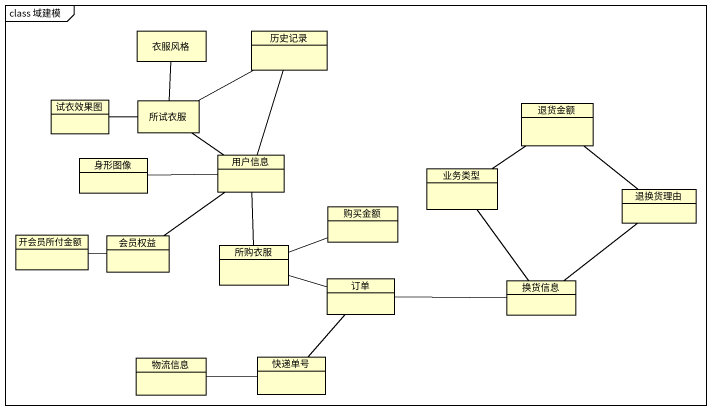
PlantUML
@startuml
mainframe class 域建模
hide circle
hide empty members
class 衣服风格
class 历史记录
class 试衣效果图
class 所试衣服
class 退货金额
class 身形图像
class 用户信息
class 业务类型
class 购买金额
class 退换货理由
class 开会员所付金额
class 会员权益
class 所购衣服
class 订单
class 换货信息
class 物流信息
class 快递单号
所试衣服 -up- 衣服风格
所试衣服 -right- 历史记录
所试衣服 -left- 试衣效果图
身形图像 -right- 用户信息
用户信息 -up- 历史记录
用户信息 -up- 所试衣服
用户信息 -- 会员权益
用户信息 -- 所购衣服
业务类型 -up- 退货金额
业务类型 -- 换货信息
退换货理由 -up- 退货金额
退换货理由 -- 换货信息
会员权益 -left- 开会员所付金额
所购衣服 -right- 购买金额
所购衣服 -right- 订单
换货信息 -left- 订单
快递单号 -up- 订单
快递单号 -left- 物流信息
@enduml
